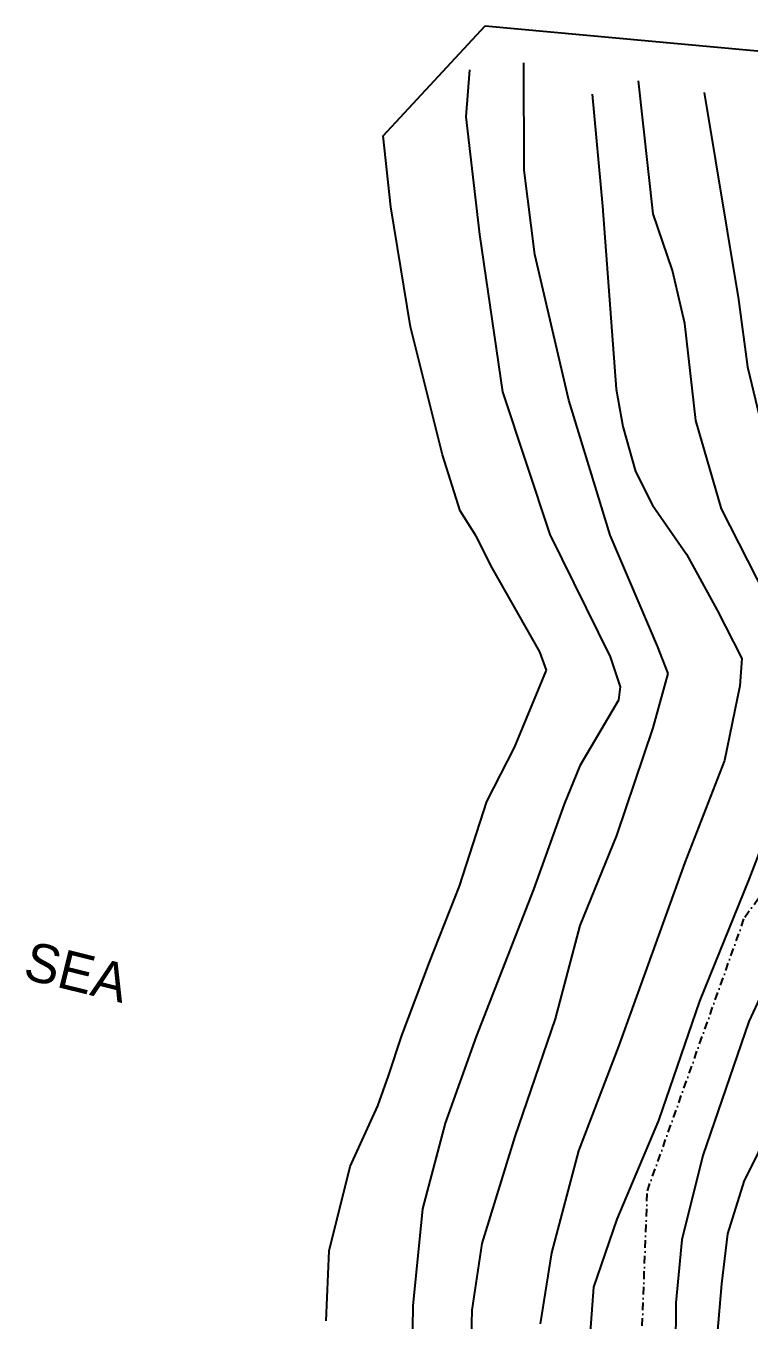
# Model space of a CAD drawing. Header units: metres. Extents: x 312545 to 317295, y 1913851 to 1916479.
# Drawn here: x 312545 to 313013, y 1915243 to 1916081 of the extents above; entities that cross this region are included whole.
import ezdxf

# ---------------------------------------------------------------- set-up
doc = ezdxf.new("R2010")
doc.units = ezdxf.units.M
doc.linetypes.add('DASHDOT', pattern=[1, 0.5, -0.25, 0, -0.25])
for name, color, linetype in [('LINE_WATER', 4, 'Continuous'), ('OFF', 1, 'Continuous'), ('POLY_WATER', 4, 'Continuous'), ('TEXT_MAPOUT', 7, 'Continuous'), ('V_BOUND_STREAM_LINE', 7, 'DASHDOT')]:
    doc.layers.add(name, color=color, linetype=linetype)

msp = doc.modelspace()

# ---------------------------------------------------------------- linework, layer by layer
at = {"layer": 'LINE_WATER'}
for p, q in [((312867.69, 1915987.72), (312867.42, 1916057.18)), ((312832.29, 1916052.53), (312829.94, 1916022.27)), ((312951.24, 1915959.3), (312941.71, 1916045.44)), ((312984.13, 1916038.01), (313006.49, 1915903.97)), ((312911.81, 1916036.93), (312918.51, 1915964.33)), ((312829.94, 1916022.27), (312838.83, 1915946.05)), ((312874.72, 1915933.04), (312867.69, 1915987.72)), ((312918.51, 1915964.33), (312927.26, 1915845.99)), ((312963.8, 1915922.77), (312951.24, 1915959.3)), ((312838.83, 1915946.05), (312853.72, 1915844.18)), ((312896.62, 1915838.68), (312874.72, 1915933.04)), ((312971.75, 1915888.42), (312963.8, 1915922.77)), ((313006.49, 1915903.97), (313012.16, 1915860.41)), ((312978.8, 1915825.51), (312971.75, 1915888.42)), ((313012.16, 1915860.41), (313021.33, 1915822.67)), ((312927.26, 1915845.99), (312931.55, 1915821.8)), ((312853.72, 1915844.18), (312884.34, 1915751.78)), ((312923.35, 1915751.36), (312896.62, 1915838.68)), ((312931.55, 1915821.8), (312939.74, 1915792.53)), ((312995.53, 1915768.41), (312978.8, 1915825.51)), ((312939.74, 1915792.53), (312950.81, 1915770.76)), ((312950.81, 1915770.76), (312972.81, 1915739.09)), ((313023.88, 1915712.55), (312995.53, 1915768.41)), ((312884.34, 1915751.78), (312923.41, 1915672.7)), ((312953.93, 1915679.52), (312923.35, 1915751.36)), ((312972.81, 1915739.09), (312992.64, 1915702.82)), ((312992.64, 1915702.82), (313008.59, 1915671.63)), ((312960.87, 1915661.87), (312953.93, 1915679.52)), ((312923.41, 1915672.7), (312929.87, 1915653.11)), ((313008.59, 1915671.63), (313007.29, 1915653.96)), ((312951.14, 1915626.76), (312960.87, 1915661.87)), ((312929.87, 1915653.11), (312928.8, 1915644.63)), ((313007.29, 1915653.96), (312997.35, 1915605.54)), ((312928.8, 1915644.63), (312903.82, 1915602)), ((312927.67, 1915557.02), (312951.14, 1915626.76)), ((313013.27, 1915528.6), (313045.19, 1915611.66)), ((312903.82, 1915602), (312893.58, 1915577.29)), ((312997.35, 1915605.54), (312971.69, 1915539.42)), ((312893.58, 1915577.29), (312873.71, 1915522.08)), ((312903.93, 1915498.65), (312927.67, 1915557.02)), ((312971.69, 1915539.42), (312928.95, 1915421)), ((312981.34, 1915449.65), (313013.27, 1915528.6)), ((312873.71, 1915522.08), (312836.73, 1915426.9)), ((312887.96, 1915438.36), (312903.93, 1915498.65)), ((313037.59, 1915489.67), (313013.12, 1915436.63)), ((312954.98, 1915372.4), (312981.34, 1915449.65)), ((312861.84, 1915362.08), (312887.96, 1915438.36)), ((313013.12, 1915436.63), (312983.39, 1915349.94)), ((312836.73, 1915426.9), (312816.62, 1915370.72)), ((312928.95, 1915421), (312902.81, 1915352.95)), ((312816.62, 1915370.72), (312801.85, 1915315.27)), ((312927.87, 1915308.7), (312954.98, 1915372.4)), ((313010.08, 1915333.04), (313028.53, 1915370.1)), ((312840.55, 1915292.83), (312861.84, 1915362.08)), ((312902.81, 1915352.95), (312885.39, 1915286.85)), ((312983.39, 1915349.94), (312969.82, 1915295.22)), ((312999.62, 1915299.14), (313010.08, 1915333.04)), ((312801.85, 1915315.27), (312795.57, 1915252.58)), ((312912.82, 1915264.63), (312927.87, 1915308.7)), ((312833.98, 1915249.74), (312840.55, 1915292.83)), ((312969.82, 1915295.22), (312965.91, 1915254.55)), ((312995.69, 1915266.7), (312999.62, 1915299.14)), ((312885.39, 1915286.85), (312878.1, 1915240.85)), ((312992.74, 1915234.02), (312995.69, 1915266.7)), ((312908.47, 1915205.57), (312912.82, 1915264.63)), ((312795.57, 1915252.58), (312794.88, 1915183.36)), ((312832.99, 1915204.24), (312833.98, 1915249.74)), ((312965.91, 1915254.55), (312965.46, 1915186.3))]:
    msp.add_line(p, q, dxfattribs=at)
at = {"layer": 'OFF'}
for p, q in [((312776.41, 1916009.84), (312842.4, 1916081.04)), ((312842.4, 1916081.04), (313180.75, 1916050.03))]:
    msp.add_line(p, q, dxfattribs=at)
at = {"layer": 'POLY_WATER'}
for p, q in [((312781.48, 1915963.87), (312776.41, 1916009.84)), ((312794.14, 1915886.2), (312781.48, 1915963.87)), ((312814.8, 1915803.46), (312794.14, 1915886.2)), ((312826.39, 1915767.17), (312814.8, 1915803.46)), ((312836.73, 1915750.73), (312826.39, 1915767.17)), ((312847.07, 1915730.18), (312836.73, 1915750.73)), ((312877.85, 1915675.77), (312847.07, 1915730.18)), ((312882.11, 1915663.92), (312877.85, 1915675.77)), ((312861.51, 1915614.03), (312882.11, 1915663.92)), ((312843.54, 1915578.91), (312861.51, 1915614.03)), ((312825.85, 1915524.18), (312843.54, 1915578.91)), ((312806.45, 1915475.02), (312825.85, 1915524.18)), ((312788.51, 1915427.55), (312806.45, 1915475.02)), ((312779.97, 1915401.4), (312788.51, 1915427.55)), ((312773.1, 1915382.03), (312779.97, 1915401.4)), ((312755.14, 1915342.79), (312773.1, 1915382.03)), ((312741.57, 1915288.07), (312755.14, 1915342.79)), ((312739.61, 1915242.81), (312741.57, 1915288.07))]:
    msp.add_line(p, q, dxfattribs=at)
at = {"layer": 'V_BOUND_STREAM_LINE', "ltscale": 10}
for p, q in [((313010.45, 1915504.22), (313104.39, 1915630.4)), ((312947.46, 1915326.91), (313010.45, 1915504.22)), ((312940.3, 1915138.68), (312947.46, 1915326.91))]:
    msp.add_line(p, q, dxfattribs=at)

# ---------------------------------------------------------------- texts
at = {"layer": 'TEXT_MAPOUT'}
msp.add_text('SEA', height=25.053, rotation=346.07479, dxfattribs=at).set_placement((312542.51, 1915464.58))

doc.saveas('drawing.dxf')
